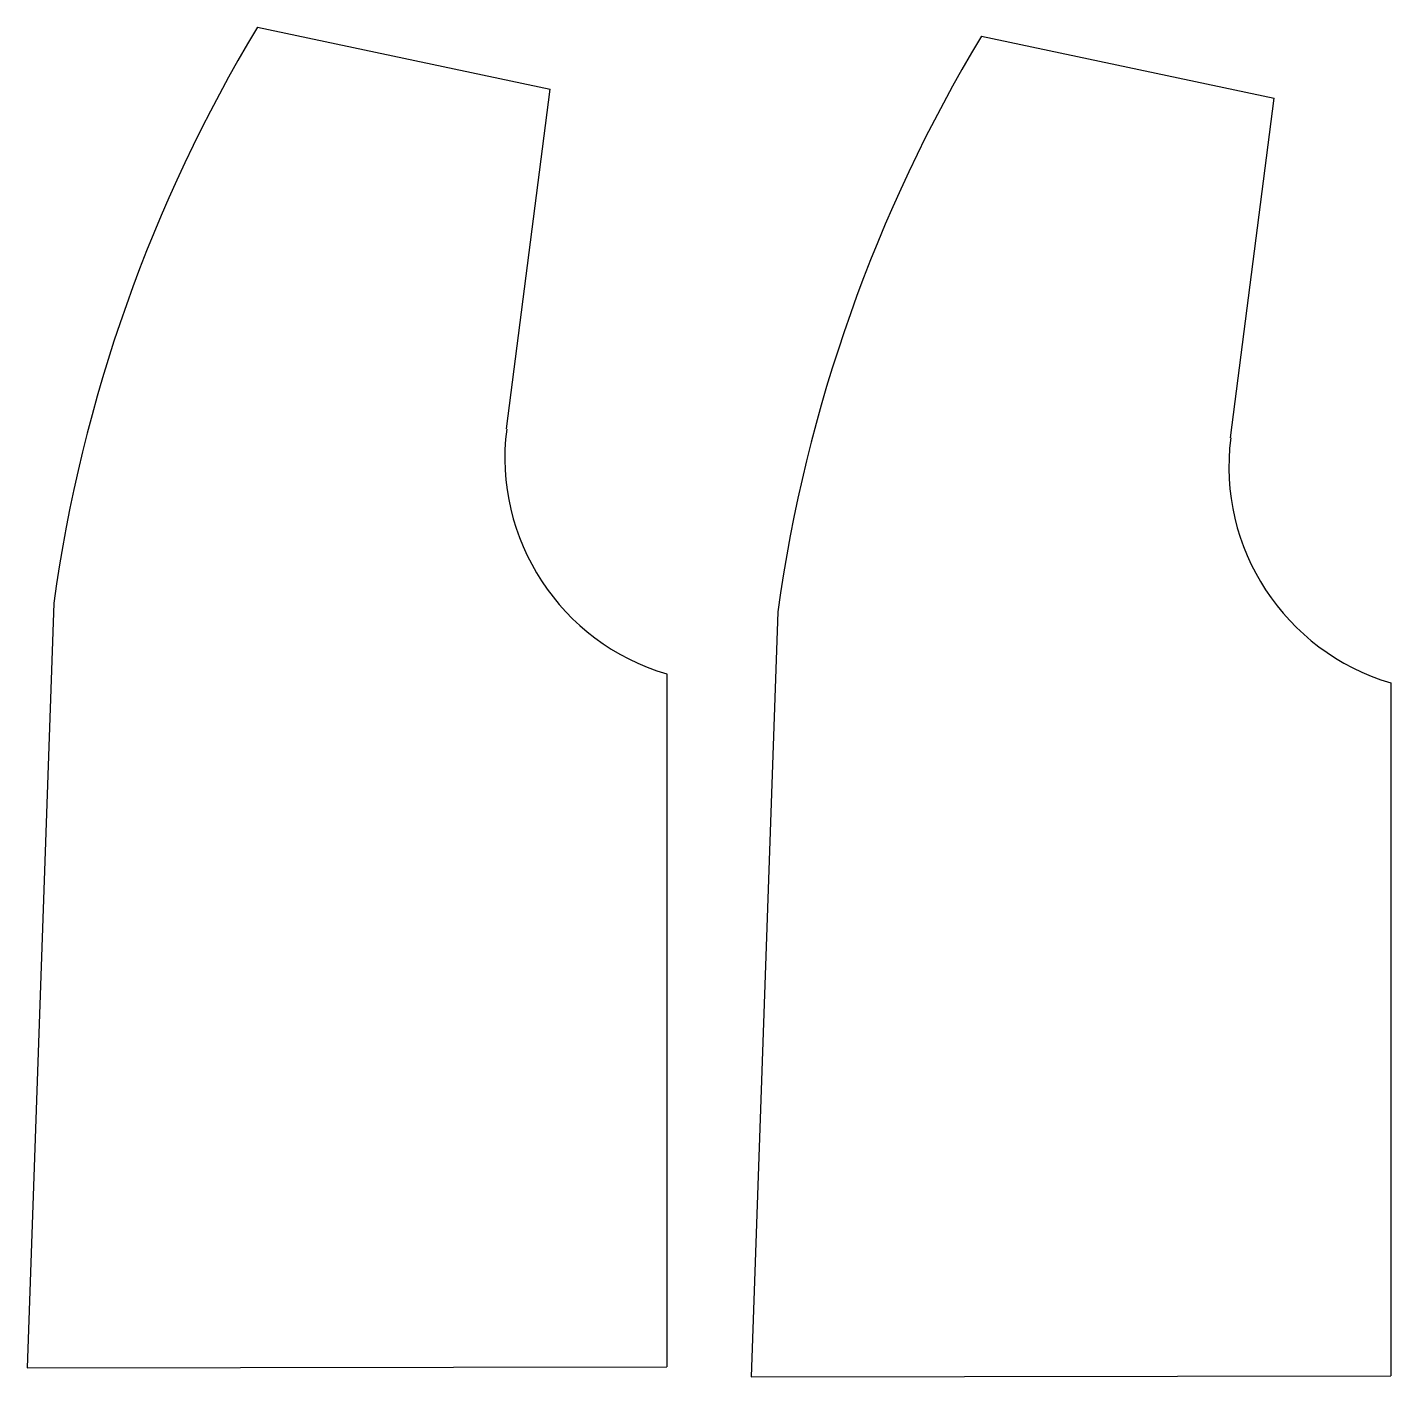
# Model space of a CAD drawing. Header units: inches. Extents: x 4.2 to 25.6, y 3.9 to 25.2.
import ezdxf

# ---------------------------------------------------------------- set-up
doc = ezdxf.new("R2010")
doc.units = ezdxf.units.IN
doc.header["$MEASUREMENT"] = 0

msp = doc.modelspace()

# ---------------------------------------------------------------- linework, layer by layer
for p, q in [((7.783, 25.216), (12.397, 24.241)), ((19.197, 25.076), (23.812, 24.101)), ((11.711, 18.885), (12.397, 24.241)), ((23.125, 18.745), (23.812, 24.101)), ((4.57, 16.142), (4.154, 4.089)), ((15.984, 16.002), (15.568, 3.949)), ((14.235, 15.023), (14.235, 4.103)), ((25.649, 14.883), (25.649, 3.963)), ((4.154, 4.089), (14.235, 4.103)), ((15.568, 3.949), (25.649, 3.963))]:
    msp.add_line(p, q)
for centre, radius, start, end in [((28.279, 12.853), 23.936, 148.9027, 172.1031), ((39.693, 12.713), 23.936, 148.9027, 172.1031), ((15.24, 18.436), 3.557, 172.7548, 253.5886), ((26.654, 18.296), 3.557, 172.7548, 253.5886)]:
    msp.add_arc(centre, radius, start, end)

doc.saveas('drawing.dxf')
